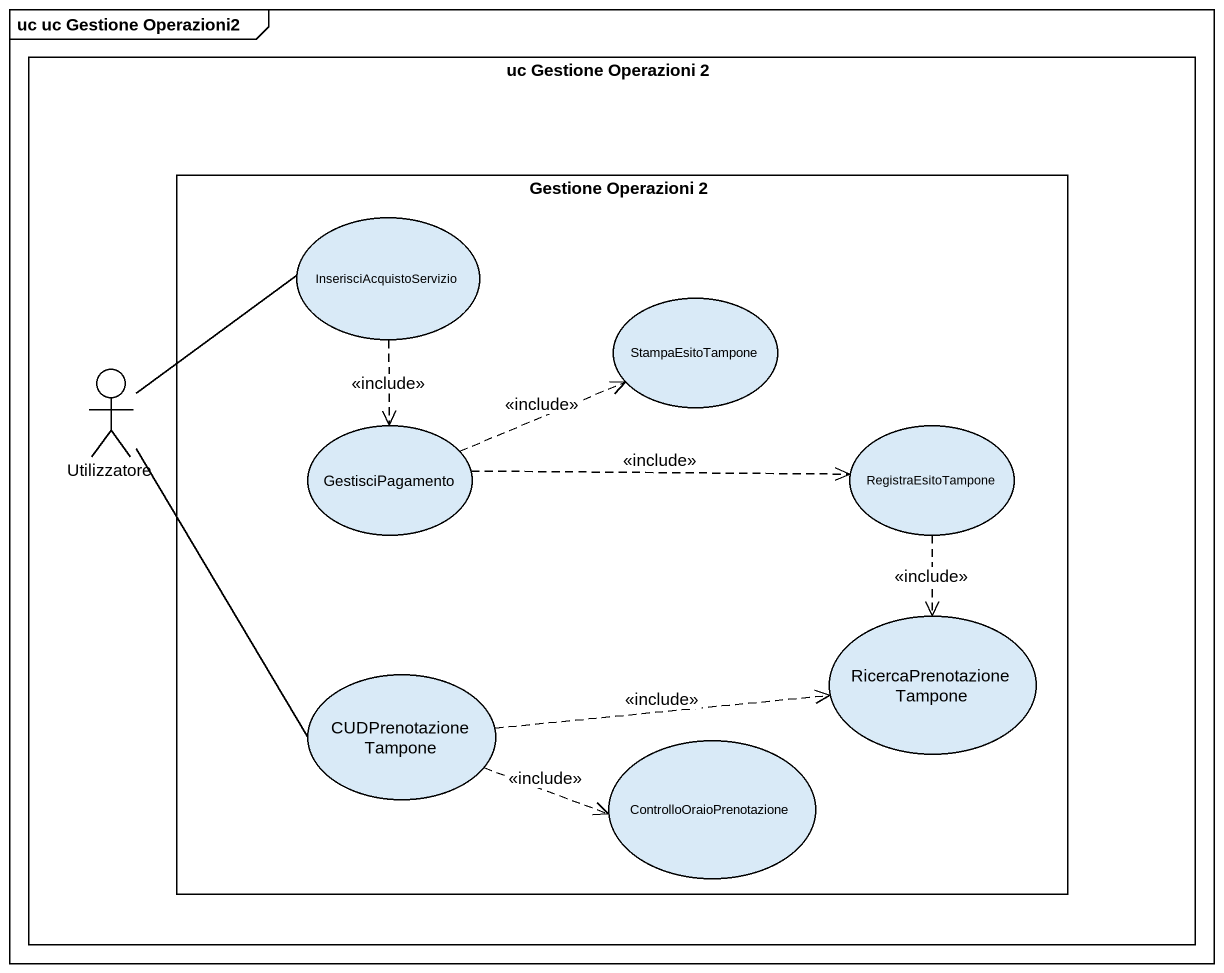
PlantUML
@startuml
mainframe uc uc Gestione Operazioni2
rectangle "uc Gestione Operazioni 2" as uc_Gestione_Operazioni_2 {
  rectangle "Gestione Operazioni 2" as Gestione_Operazioni_2 {
    usecase InserisciAcquistoServizio
    usecase StampaEsitoTampone
    usecase GestisciPagamento
    usecase RegistraEsitoTampone
    usecase CUDPrenotazioneTampone
    usecase RicercaPrenotazioneTampone
    usecase ControlloOraioPrenotazione
  }
  actor Utilizzatore
}
InserisciAcquistoServizio ..> GestisciPagamento : <<include>>
Utilizzatore -right- InserisciAcquistoServizio
Utilizzatore -- CUDPrenotazioneTampone
GestisciPagamento .right.> StampaEsitoTampone : <<include>>
GestisciPagamento .right.> RegistraEsitoTampone : <<include>>
RegistraEsitoTampone ..> RicercaPrenotazioneTampone : <<include>>
CUDPrenotazioneTampone .right.> RicercaPrenotazioneTampone : <<include>>
CUDPrenotazioneTampone .right.> ControlloOraioPrenotazione : <<include>>
@enduml
